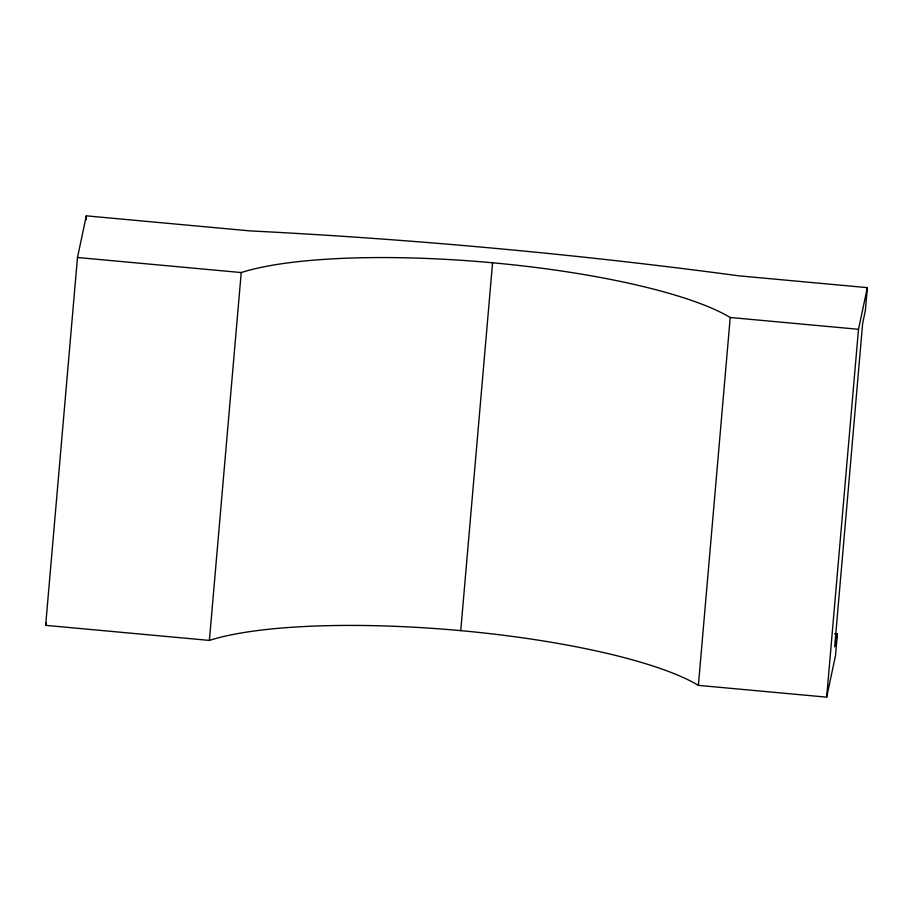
<?xml version="1.0" encoding="UTF-8"?>
<svg xmlns="http://www.w3.org/2000/svg" width="913" height="913" viewBox="0 0 913 913"><rect width="100%" height="100%" fill="white"/><g stroke="black" fill="none" stroke-linecap="round" stroke-linejoin="round"><path stroke-width="1.37" d="M837.381 634.079L835.521 655.5L826.664 697.155L698.388 685.366A270.419 56.275 4.9 0 0 460.745 630.643A270.419 56.275 4.9 0 0 209.397 640.412L45.65 625.359L77.479 257.5L86.336 215.845L250.082 230.898A1255.489 261.266 4.9 0 1 739.062 275.852L867.35 287.641L865.364 310.534L862.659 323.282L834.665 646.826L837.381 634.079L834.562 633.816M85.982 219.885L86.336 215.845M209.397 640.412L241.226 272.553A270.419 56.275 4.9 0 1 492.575 262.784A270.419 56.275 4.9 0 1 730.217 317.496L858.494 329.296L867.35 287.641M460.745 630.643L492.575 262.784M698.388 685.366L730.217 317.496M826.664 697.155L858.494 329.296M45.65 625.359L46.243 622.586M77.479 257.5L241.226 272.553"/></g></svg>
